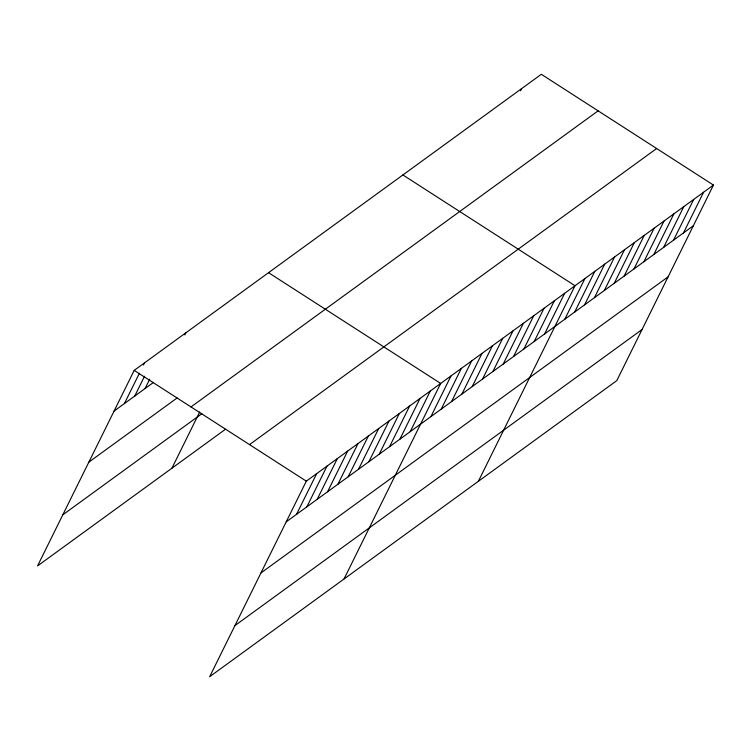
<?xml version="1.0" encoding="UTF-8"?>
<svg xmlns="http://www.w3.org/2000/svg" width="751" height="751" viewBox="0 0 751 751"><rect width="100%" height="100%" fill="white"/><g stroke="black" fill="none" stroke-linecap="round" stroke-linejoin="round"><path stroke-width="1.13" d="M713.45 185.075L306.314 481.156L209.67 676.707L616.806 380.616L713.45 185.075L541.33 74.293L134.194 370.384L37.55 565.925L225.46 429.272M124.422 403.559L139.376 373.303M143.497 364.958L144.53 362.864M134.758 396.04L144.549 376.223M145.084 388.53L149.731 379.133M184.84 334.89L185.873 332.806M171.904 468.22L199.71 411.961M296.542 514.332L316.65 473.646M306.877 506.822L326.985 466.127M317.213 499.302L337.321 458.608M520.518 90.768L521.551 88.674M327.549 491.783L347.657 451.098M337.884 484.273L357.992 443.578M348.211 476.754L368.328 436.059M358.546 469.234L378.664 428.549M368.882 461.724L388.999 421.029M379.217 454.205L399.335 413.51M389.553 446.695L409.661 406M399.889 439.175L419.997 398.481M410.224 431.656L430.332 390.961M344.024 578.993L440.668 383.451L268.548 272.669M430.896 416.627L451.004 375.932M441.231 409.107L461.339 368.422M451.567 401.597L471.675 360.902M461.903 394.078L482.011 353.383M472.238 386.558L492.346 345.873M482.564 379.048L502.682 338.354M492.9 371.529L513.017 330.834M503.236 364.01L523.353 323.324M513.571 356.5L533.689 315.805M523.907 348.98L544.024 308.285M534.243 341.461L554.351 300.775M544.578 333.951L564.686 293.256M478.378 481.288L575.022 285.737L402.902 174.964M564.799 319.241L584.916 278.546M574.684 312.05L594.801 271.355M584.578 304.859L604.686 264.164M594.463 297.668L614.571 256.973M604.348 290.477L624.466 249.792M614.243 283.287L634.351 242.601M624.128 276.096L644.236 235.41M634.013 268.905L654.121 228.22M643.898 261.714L664.015 221.029M653.792 254.523L673.9 213.838M663.677 247.332L683.785 206.647M673.563 240.142L693.671 199.456M683.448 232.951L703.565 192.265M114.086 411.079L153.542 382.381M88.825 462.175L177.142 397.946M190.998 406.939L598.125 110.848M62.802 514.829L201.859 413.698M249.52 444.601L656.646 148.52M286.206 521.851L693.342 225.76M260.944 572.957L668.08 276.866M234.932 625.602L642.058 329.52M134.194 370.384L306.314 481.156"/></g></svg>
